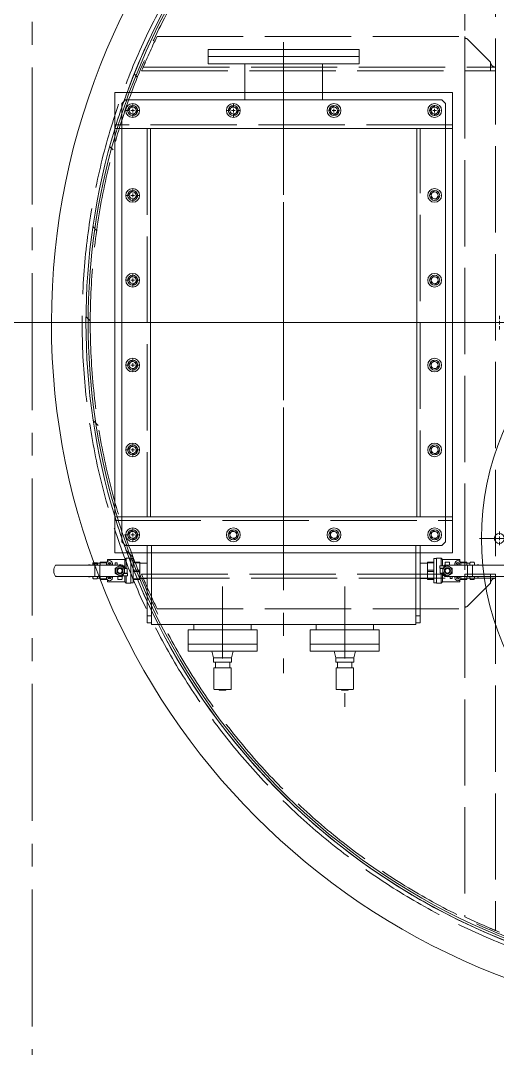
# Model space of a CAD drawing. Header units: millimetres. Extents: x 163705 to 1616509, y 81827 to 302547.
# Drawn here: x 1286919 to 1287582, y 143350 to 144780 of the extents above; entities that cross this region are included whole.
import ezdxf

# ---------------------------------------------------------------- set-up
doc = ezdxf.new("R2010")
doc.units = ezdxf.units.MM
doc.header["$LTSCALE"] = 10
doc.linetypes.add('ACAD_ISO02W100', pattern=[15, 12, -3])
doc.linetypes.add('CENTER2', pattern=[28.575000000000003, 19.05, -3.175, 3.175, -3.175])
for name, color, linetype, lineweight in [('1-中心线', 1, 'CENTER2', 0), ('1-剖面线', 8, 'Continuous', 0), ('1-虚线', 8, 'ACAD_ISO02W100', 0), ('1-设备轮廓', 2, 'Continuous', 18)]:
    doc.layers.add(name, color=color, linetype=linetype, lineweight=lineweight)

# ---------------------------------------------------------------- blocks, each defined once
blk = doc.blocks.new('SW_CENTERMARKSYMBOL_4')
for p, q in [((-5.000000000000115, 0), (-7.500000000000007, 0)), ((0, 0), (-2.500000000000058, 0)), ((0, 5.000000000000032), (0, 7.500000000000007)), ((0, 0), (0, 2.500000000000058)), ((0, 0), (0, -2.499999999999974)), ((0, 0), (2.499999999999891, 0)), ((4.999999999999948, 0), (7.500000000000007, 0)), ((0, -4.999999999999948), (0, -7.500000000000007))]:
    blk.add_line(p, q)
blk = doc.blocks.new('SW_CENTERMARKSYMBOL_5')
at = {"ltscale": 5}
for p, q in [((-5.000000000000004, 0), (-6.499999999999978, 0)), ((0, 0), (-2.500000000000002, 0)), ((0, 5.000000000000004), (0, 6.500000000000117)), ((0, 0), (0, 2.500000000000002)), ((0, 0), (0, -2.500000000000002)), ((0, 0), (2.500000000000002, 0)), ((5.000000000000004, 0), (6.500000000000047, 0)), ((0, -5.000000000000004), (0, -6.499999999999839))]:
    blk.add_line(p, q, dxfattribs=at)
blk = doc.blocks.new('SW_CENTERMARKSYMBOL_6')
at = {"layer": '1-中心线'}
for p, q in [((-5.000000000000282, 0), (-9.499999999999787, 0)), ((0, 0), (-2.500000000000141, 0)), ((0, 4.999999999999866), (0, 9.499999999999787)), ((0, 0), (0, 2.499999999999725)), ((0, 0), (0, -2.500000000000141)), ((0, 0), (2.499999999999725, 0)), ((4.999999999999866, 0), (9.499999999999787, 0)), ((0, -5.000000000000282), (0, -9.500000000000203))]:
    blk.add_line(p, q, dxfattribs=at)
blk = doc.blocks.new('SW_CENTERMARKSYMBOL_7')
at = {"layer": '1-中心线'}
for p, q in [((-4.999999999999866, 0), (-9.499999999999787, 0)), ((0, 0), (-2.500000000000141, 0)), ((0, 4.999999999999866), (0, 9.499999999999787)), ((0, 0), (0, 2.499999999999725)), ((0, 0), (0, -2.500000000000141)), ((0, 0), (2.500000000000141, 0)), ((4.999999999999866, 0), (9.500000000000203, 0)), ((0, -5.000000000000282), (0, -9.500000000000203))]:
    blk.add_line(p, q, dxfattribs=at)
blk = doc.blocks.new('SW_CENTERMARKSYMBOL_8')
at = {"layer": '1-中心线'}
for p, q in [((-4.999999999999866, 0), (-9.499999999999787, 0)), ((0, 0), (-2.500000000000141, 0)), ((0, 5.000000000000282), (0, 9.500000000000203)), ((0, 0), (0, 2.500000000000141)), ((0, 0), (0, -2.499999999999725)), ((0, 0), (2.500000000000141, 0)), ((4.999999999999866, 0), (9.500000000000203, 0)), ((0, -4.999999999999866), (0, -9.499999999999787))]:
    blk.add_line(p, q, dxfattribs=at)
blk = doc.blocks.new('SW_CENTERMARKSYMBOL_9')
at = {"layer": '1-中心线'}
for p, q in [((-4.999999999999866, 0), (-9.499999999999787, 0)), ((0, 0), (-2.500000000000141, 0)), ((0, 5.000000000000282), (0, 9.500000000000203)), ((0, 0), (0, 2.500000000000141)), ((0, 0), (0, -2.499999999999725)), ((0, 0), (2.500000000000141, 0)), ((4.999999999999866, 0), (9.500000000000203, 0)), ((0, -4.999999999999866), (0, -9.499999999999787))]:
    blk.add_line(p, q, dxfattribs=at)
blk = doc.blocks.new('SW_CENTERMARKSYMBOL_10')
at = {"layer": '1-中心线'}
for p, q in [((-4.999999999999866, 0), (-9.499999999999787, 0)), ((0, 0), (-2.500000000000141, 0)), ((0, 4.999999999999866), (0, 9.500000000000203)), ((0, 0), (0, 2.500000000000141)), ((0, 0), (0, -2.500000000000141)), ((0, 0), (2.500000000000141, 0)), ((4.999999999999866, 0), (9.500000000000203, 0)), ((0, -4.999999999999866), (0, -9.499999999999787))]:
    blk.add_line(p, q, dxfattribs=at)
blk = doc.blocks.new('SW_CENTERMARKSYMBOL_11')
at = {"layer": '1-中心线'}
for p, q in [((-4.999999999999866, 0), (-9.499999999999787, 0)), ((0, 0), (-2.500000000000141, 0)), ((0, 4.999999999999866), (0, 9.500000000000203)), ((0, 0), (0, 2.500000000000141)), ((0, 0), (0, -2.500000000000141)), ((0, 0), (2.500000000000141, 0)), ((4.999999999999866, 0), (9.500000000000203, 0)), ((0, -4.999999999999866), (0, -9.500000000000203))]:
    blk.add_line(p, q, dxfattribs=at)
blk = doc.blocks.new('SW_CENTERMARKSYMBOL_12')
at = {"layer": '1-中心线'}
for p, q in [((-4.999999999999866, 0), (-9.499999999999787, 0)), ((0, 0), (-2.500000000000141, 0)), ((0, 4.999999999999866), (0, 9.499999999999787)), ((0, 0), (0, 2.499999999999933)), ((0, 0), (0, -2.500000000000141)), ((0, 0), (2.500000000000141, 0)), ((4.999999999999866, 0), (9.500000000000203, 0)), ((0, -5.000000000000074), (0, -9.500000000000203))]:
    blk.add_line(p, q, dxfattribs=at)
blk = doc.blocks.new('SW_CENTERMARKSYMBOL_13')
at = {"layer": '1-中心线'}
for q in [(927.4999999999999, 0), (1002.5, 0)]:
    blk.add_line((5.000000000000282, 0), q, dxfattribs=at)
blk = doc.blocks.new('SW_CENTERMARKSYMBOL_31')
at = {"layer": '1-中心线'}
for p, q in [((0, 304.9999999999999), (0, 309.4999999999998)), ((0, 300.0000000000001), (0, 302.5000000000002)), ((-4.999999999999866, 300.0000000000001), (-9.499999999999787, 300.0000000000001)), ((0, 300.0000000000001), (-2.499999999999725, 300.0000000000001)), ((0, 300.0000000000001), (0, 297.4999999999999)), ((0, 300.0000000000001), (2.500000000000141, 300.0000000000001)), ((0, 295.0000000000002), (0, 290.4999999999998)), ((5.000000000000282, 300.0000000000001), (9.500000000000203, 300.0000000000001)), ((-4.999999999999866, 0), (-9.499999999999787, 0)), ((0, 0), (-2.499999999999725, 0)), ((0, 5.000000000000074), (0, 9.499999999999995)), ((0, 0), (0, 2.499999999999933)), ((0, 0), (0, -2.499999999999933)), ((0, 0), (2.500000000000141, 0)), ((5.000000000000282, 0), (9.500000000000203, 0)), ((0, -5.000000000000074), (0, -9.499999999999995))]:
    blk.add_line(p, q, dxfattribs=at)
blk = doc.blocks.new('SW_CENTERMARKSYMBOL_37')
at = {"layer": '1-中心线'}
for p, q in [((0, 4.999999999999866), (0, 377.4999999999998)), ((-5.000000000000282, 0), (-377.5000000000001, 0)), ((0, 0), (-2.500000000000141, 0)), ((0, 0), (0, 2.499999999999933)), ((0, 0), (0, -2.500000000000141)), ((0, 0), (2.499999999999725, 0)), ((4.999999999999866, 0), (377.4999999999997, 0)), ((0, -5.000000000000074), (0, -377.5000000000001))]:
    blk.add_line(p, q, dxfattribs=at)
blk = doc.blocks.new('LFHBF-LC1-00A_俯视图')
at = {"layer": '1-虚线', "lineweight": 18}
h = blk.add_hatch(dxfattribs=at)
h.set_pattern_fill('ANSI31', color=256, scale=30, style=0)
h.set_pattern_definition([(45, (-1357.895826168232, -803.9953098043657), (-67.35192090801866, 67.35192090801866), [])])
edge = h.paths.add_edge_path(flags=0)
edge.add_arc((1002.5, 1308.982633047315), 925, 0, 360)
edge = h.paths.add_edge_path(flags=0)
edge.add_arc((1002.5, 1308.982633047315), 919, 0, 360)
at = {"lineweight": 18}
for radius, start, end in [(925.0000000000005, 16.91119674294346, 20.23955051540214), (925.0000000000003, 339.7604494845979, 343.0888032570566)]:
    blk.add_arc((1002.5, 1308.982633047315), radius, start, end, dxfattribs=at)
at = {"layer": '1-中心线'}
blk.add_line((1652.499999999999, 978.982633047315), (1652.499999999999, 1638.982633047315), dxfattribs=at)
at = {"layer": '1-虚线', "lineweight": 18}
for p, q in [((1357.799999999997, 2154.352912865575), (1357.800000000002, 463.612353229058)), ((1400.499999999996, 2135.10913667736), (1400.500000000002, 482.8561294172735)), ((1364.963772293857, 1671.446405341176), (1396.918113853069, 1703.400746900387)), ((1828.626503630041, 1706.982633047318), (1400.499999999998, 1706.982633047317)), ((1400.499999999998, 1706.982633047317), (1400.499999999998, 1658.982633047317)), ((1847.870279818256, 1664.282633047318), (1357.799999999998, 1664.282633047316)), ((1357.799999999998, 1664.282633047316), (1357.799999999998, 1658.982633047316)), ((1357.799999999998, 1658.982633047316), (1364.963772293857, 1658.982633047317)), ((1364.963772293857, 1671.446405341176), (1364.963772293857, 1658.982633047317)), ((1400.499999999998, 1658.982633047317), (1364.963772293857, 1658.982633047317)), ((1850.078314965642, 1658.982633047318), (1400.499999999998, 1658.982633047317)), ((1417.5, 1583.982633047315), (1887.5, 1583.982633047315)), ((1462.5, 1038.982633047315), (1462.5, 1578.982633047315)), ((1842.5, 1578.982633047315), (1842.5, 1038.982633047315)), ((1887.5, 1033.982633047315), (1417.5, 1033.982633047315)), ((1357.800000000001, 958.9826330473163), (1357.800000000001, 953.6826330473166)), ((1357.800000000001, 958.9826330473163), (1364.96377229386, 958.9826330473165)), ((1364.96377229386, 958.9826330473165), (1364.96377229386, 946.5188607534571)), ((1400.5, 958.9826330473165), (1364.96377229386, 958.9826330473165)), ((1400.5, 958.9826330473165), (1400.5, 910.9826330473165)), ((1850.078314965645, 958.9826330473184), (1400.5, 958.9826330473165)), ((1847.870279818259, 953.6826330473182), (1357.800000000001, 953.6826330473166)), ((1364.96377229386, 946.5188607534571), (1396.918113853072, 914.5645191942458)), ((1828.626503630044, 910.9826330473184), (1400.5, 910.9826330473165))]:
    blk.add_line(p, q, dxfattribs=at)
at = {"layer": '1-虚线', "lineweight": 18, "flags": 128}
for points in [[(1847.870279818256, 1664.282633047318), (1847.702666053492, 1664.681175771444), (1847.226062304357, 1665.811555170753), (1846.477348196782, 1667.578834548009), (1845.478292448541, 1669.921129831105), (1844.823580208047, 1671.446405341177)], [(1847.870279818259, 953.6826330473182), (1847.702666053494, 953.2840903231922), (1847.226062304359, 952.1537109238832), (1846.477348196785, 950.3864315466271), (1845.478292448543, 948.0441362635318), (1844.82358020805, 946.5188607534594)], [(1364.963772293861, 466.6590528392674), (1362.229485495359, 465.4877028519736), (1359.896753236454, 464.4966587552365), (1358.382116814007, 463.8572465324019), (1357.80991111343, 463.6165188313701), (1357.800000000002, 463.612353229058)]]:
    blk.add_lwpolyline(points, dxfattribs=at)
at = {"layer": '1-虚线', "lineweight": 18}
blk.add_circle((1002.5, 1308.982633047315), 919, dxfattribs=at)
for radius, start, end in [(930.3000000000002, 270.0619413953247, 270), (916.9999999999998, 22.43774675556809, 25.72320517675346), (922.0000000000006, 16.28681620420029, 20.30830432585196), (925.0000000000007, 16.91119674294346, 20.23955051540214), (922.0000000000005, 339.691695674148, 343.7131837957998), (925.0000000000007, 339.7604494845979, 343.0888032570566), (917.0000000000003, 334.2767948232465, 337.562253244438), (917, 292.437746755562, 295.7232051767504)]:
    blk.add_arc((1002.5, 1308.982633047315), radius, start, end, dxfattribs=at)
for centre, major_axis, ratio, start_param, end_param in [((1434.767088934025, 1702.982633047317), (38.05745781689393, 0), 0.1051042352656785, 2.691493671853496, 3.036872898470343), ((1357.799999999998, 1672.282633047316), (0, 8), 0.9004040442978294, 3.141592653589793, 4.607669225265123), ((1357.800000000001, 945.6826330473164), (0, 8.000000000000227), 0.9004040442978037, 4.8171087355043, 6.283185307179586), ((1434.767088934027, 914.9826330473168), (38.05745781689393, 0), 0.1051042352656665, 3.24631240870967, 3.591691635326442)]:
    blk.add_ellipse(centre, major_axis=major_axis, ratio=ratio, start_param=start_param, end_param=end_param, dxfattribs=at)
at = {"layer": '1-设备轮廓'}
for p, q in [((1417.5, 1628.982633047315), (1417.5, 1578.982633047315)), ((1417.5, 1628.982633047315), (1887.5, 1628.982633047315)), ((1887.5, 1578.982633047315), (1887.5, 1628.982633047315)), ((1417.5, 1578.982633047315), (1887.5, 1578.982633047315)), ((1417.5, 1038.982633047315), (1417.5, 1578.982633047315)), ((1417.5, 1578.982633047315), (1467.5, 1578.982633047315)), ((1467.5, 1038.982633047315), (1467.5, 1578.982633047315)), ((1837.5, 1578.982633047315), (1887.5, 1578.982633047315)), ((1837.5, 1578.982633047315), (1837.5, 1038.982633047315)), ((1887.5, 1578.982633047315), (1887.5, 1038.982633047315)), ((1417.5, 1038.982633047315), (1417.5, 988.982633047315)), ((1887.5, 1038.982633047315), (1417.5, 1038.982633047315)), ((1467.5, 1038.982633047315), (1417.5, 1038.982633047315)), ((1887.5, 1038.982633047315), (1837.5, 1038.982633047315)), ((1887.5, 988.982633047315), (1887.5, 1038.982633047315)), ((1887.5, 988.982633047315), (1417.5, 988.982633047315))]:
    blk.add_line(p, q, dxfattribs=at)
for centre, radius in [((1442.5, 1603.982633047315), 7.000000000000455), ((1582.5, 1603.982633047315), 7.000000000000455), ((1722.5, 1603.982633047315), 7.000000000000455), ((1862.5, 1603.982633047315), 7.000000000000455), ((1442.5, 1485.982633047315), 7.000000000000455), ((1862.5, 1485.982633047315), 7.000000000000455), ((1002.5, 1008.982633047312), 375), ((1442.5, 1367.982633047315), 7.000000000000455), ((1862.5, 1367.982633047315), 7.000000000000455), ((1442.5, 1249.982633047315), 7.000000000000455), ((1862.5, 1249.982633047315), 7.000000000000455), ((1442.5, 1131.982633047315), 7.000000000000455), ((1862.5, 1131.982633047315), 7.000000000000455), ((1352.5, 1008.98263304731), 7), ((1442.5, 1013.982633047315), 7.000000000000455), ((1582.5, 1013.982633047315), 7.000000000000455), ((1722.5, 1013.982633047315), 7.000000000000455), ((1862.5, 1013.982633047315), 7.000000000000455)]:
    blk.add_circle(centre, radius, dxfattribs=at)
for radius, start, end in [(973, 270.0619413953247, 270), (925.0000000000005, 20.23955051540214, 180), (925.0000000000005, 20.23955051540214, 270), (922.0000000000003, 20.30830432585196, 339.691695674148), (925.0000000000005, 343.0888032570566, 16.91119674294346), (925.0000000000007, 343.0888032570566, 16.91119674294346), (922.0000000000006, 0, 16.28681620420029), (925.0000000000003, 180, 339.7604494845979), (922.0000000000005, 343.7131837957998, 0), (925.0000000000003, 270.0619413953247, 339.7604494845979)]:
    blk.add_arc((1002.5, 1308.982633047315), radius, start, end, dxfattribs=at)
at = {"layer": '1-中心线'}
for name, p in [('SW_CENTERMARKSYMBOL_13', (1002.5, 1308.982633047315)), ('SW_CENTERMARKSYMBOL_4', (1442.5, 1603.982633047315)), ('SW_CENTERMARKSYMBOL_5', (1582.5, 1603.982633047315)), ('SW_CENTERMARKSYMBOL_6', (1722.5, 1603.982633047315)), ('SW_CENTERMARKSYMBOL_7', (1862.5, 1603.982633047315)), ('SW_CENTERMARKSYMBOL_8', (1862.5, 1485.982633047315)), ('SW_CENTERMARKSYMBOL_37', (1002.5, 1008.982633047312)), ('SW_CENTERMARKSYMBOL_9', (1862.5, 1367.982633047315)), ('SW_CENTERMARKSYMBOL_31', (1352.5, 1008.98263304731)), ('SW_CENTERMARKSYMBOL_10', (1862.5, 1249.982633047315)), ('SW_CENTERMARKSYMBOL_11', (1862.5, 1131.982633047315)), ('SW_CENTERMARKSYMBOL_12', (1862.5, 1013.982633047315))]:
    blk.add_blockref(name, p, dxfattribs=at)
blk = doc.blocks.new('SCNZ-6_俯视图')
at = {"layer": '1-中心线'}
for p, q in [((534.296111202475, 79.74999999999932), (534.2961112024786, 559.7499999999995)), ((167.2961112024777, 404.7500000000023), (67.29611120247773, 404.7500000000032)), ((924.2961112024775, 319.7499999999968), (46.95584251374567, 319.7499999999968)), ((167.2961112024768, 234.7500000000023), (67.29611120247682, 234.7500000000032))]:
    blk.add_line(p, q, dxfattribs=at)
at = {"layer": '1-剖面线'}
blk.add_line((0, 404.7500000000032), (19, 404.7500000000032), dxfattribs=at)
at = {"layer": '1-设备轮廓'}
for p, q in [((181.346111202477, 635.7565434240719), (181.346111202477, 637)), ((181.346111202477, 635.7565434240719), (181.346111202477, 582.27)), ((197.2461112024766, 637), (197.2461112024766, 582.27)), ((180.9461112024774, 591.0499999999997), (180.9461112024774, 589.0499999999997)), ((181.346111202477, 589.0499999999997), (180.9461112024774, 589.0499999999997)), ((181.346111202477, 591.25), (181.1461112024772, 591.25)), ((197.4461112024774, 591.25), (197.2461112024766, 591.25)), ((197.6461112024772, 589.0499999999997), (197.2461112024766, 589.0499999999997)), ((197.6461112024772, 589.0499999999997), (197.6461112024772, 591.0499999999997)), ((177.1835987941795, 584.5033732513225), (177.1835987941795, 579.596626753148)), ((177.2961112024768, 565.4641016151377), (177.2961112024768, 574.75)), ((177.2961112024768, 574.75), (178.1461112024772, 574.75)), ((178.7317555494947, 585.3499999999999), (177.3469015699993, 584.7763746997866)), ((177.3476674399972, 579.3233080664731), (178.7317555494947, 578.75)), ((179.44270618681, 585.3499999999999), (177.3586107629744, 584.7805371110758)), ((177.3586107629817, 579.3194628889219), (179.44270618681, 578.75)), ((178.1461112024772, 565.8311225508983), (178.1461112024772, 574.75)), ((178.1461112024772, 574.75), (181.346111202477, 574.75)), ((179.44270618681, 585.3499999999999), (178.7317555494947, 585.3499999999999)), ((179.44270618681, 578.75), (178.7317555494947, 578.75)), ((178.8186112024769, 578.75), (178.8186112024769, 574.75)), ((180.5167622943627, 585.3499999999999), (179.44270618681, 585.3499999999999)), ((179.44270618681, 578.75), (180.5167622943627, 578.75)), ((181.346111202477, 585.1233868518016), (180.5167622943627, 585.3499999999999)), ((181.346111202477, 585.3499999999999), (180.5167622943627, 585.3499999999999)), ((180.5167622943627, 578.75), (181.346111202477, 578.9766131481983)), ((181.346111202477, 578.75), (180.5167622943627, 578.75)), ((181.346111202477, 585.8906702541863), (181.1461112024772, 585.3499999999999)), ((196.2461112024766, 582.27), (181.346111202477, 582.27)), ((181.346111202477, 582.27), (181.346111202477, 575.269974811496)), ((197.2461112024766, 575.269974811496), (181.346111202477, 575.269974811496)), ((181.346111202477, 575.269974811496), (181.346111202477, 561.1633343495973)), ((197.2461112024766, 582.27), (196.2461112024766, 582.27)), ((197.4461112024774, 585.3499999999999), (197.2461112024766, 585.8906702541863)), ((197.5223614020324, 585.3499999999999), (197.2461112024766, 585.2852596645348)), ((197.5223614020324, 585.3499999999999), (197.2461112024766, 585.3499999999999)), ((197.2461112024766, 582.27), (197.2461112024766, 575.269974811496)), ((197.5223614020324, 578.75), (197.2461112024766, 578.75)), ((197.2461112024766, 575.269974811496), (197.2461112024766, 561.1633343495973)), ((197.2461112024766, 574.75), (200.4461112024774, 574.75)), ((198.7746443040323, 585.3499999999999), (197.5223614020324, 585.3499999999999)), ((197.5223614020324, 578.75), (198.7746443040323, 578.75)), ((201.2045704941575, 584.7805371110758), (198.7746443040323, 585.3499999999999)), ((199.860466855459, 585.3499999999999), (198.7746443040323, 585.3499999999999)), ((198.7746443040323, 578.75), (201.2045704941575, 579.3194628889246)), ((199.860466855459, 578.75), (198.7746443040323, 578.75)), ((199.7736112024768, 574.75), (199.7736112024768, 578.75)), ((201.2453208349571, 584.7763746997857), (199.860466855459, 585.3499999999999)), ((199.860466855459, 578.75), (201.2445549649574, 579.3233080664736)), ((200.4461112024774, 565.8311225508983), (200.4461112024774, 574.75)), ((200.4461112024774, 574.75), (201.2961112024768, 574.75)), ((201.1306052028158, 584.8086828206019), (201.2336116419792, 584.7805371110758)), ((201.2336116419729, 579.3194628889219), (201.1306052028158, 579.2913171793971)), ((201.2336116419792, 584.7805371110758), (201.2045704941575, 584.7805371110758)), ((201.2961112024768, 565.4641016151377), (201.2961112024768, 574.75)), ((201.4086236107742, 584.5033732513225), (201.4086236107742, 579.596626753148)), ((173.7961112024768, 564.6500000000001), (173.7961112024768, 540.6500000000001)), ((173.7961112024768, 564.6500000000001), (176.2998635491613, 564.6500000000001)), ((181.346111202477, 566), (179.2961112024768, 566)), ((179.2961112024768, 558), (181.346111202477, 558)), ((181.346111202477, 556.9033242027549), (181.346111202477, 561.1633343495973)), ((199.2961112024768, 566), (197.2461112024766, 566)), ((197.2461112024766, 556.9033242027549), (197.2461112024766, 561.1633343495973)), ((197.2461112024766, 558), (199.2961112024768, 558)), ((202.2923588557924, 564.6500000000001), (204.7961112024768, 564.6500000000001)), ((204.7961112024768, 540.6500000000001), (204.7961112024768, 564.6500000000001)), ((178.4061112024774, 553.8200000000002), (178.4061112024774, 551.6200000000003)), ((181.346111202477, 554.3200000000002), (178.9061112024774, 554.3200000000002)), ((178.9061112024774, 551.1200000000003), (181.346111202477, 551.1200000000003)), ((181.346111202477, 556.9033242027549), (181.346111202477, 545.27)), ((181.346111202477, 545.27), (183.5603472619659, 544.4346345651875)), ((185.5433344527446, 554), (181.7905577030124, 547.5)), ((181.7905577030124, 547.5), (185.5433344527446, 541)), ((182.3961112024772, 544.8738662170667), (182.3961112024772, 543.5162831425919)), ((182.3961112024772, 543.5162831425919), (184.9377809532789, 542.0488494277747)), ((193.04888795221, 554), (185.5433344527446, 554)), ((196.8016647019422, 547.5), (193.04888795221, 554)), ((193.04888795221, 541), (196.8016647019422, 547.5)), ((193.6544414516748, 542.0488494277747), (196.1961112024774, 543.5162831425919)), ((195.0318751429886, 544.4346345651875), (197.2461112024766, 545.27)), ((196.1961112024774, 543.5162831425919), (196.1961112024774, 544.8738662170667)), ((196.2861112024766, 537.3399999999997), (196.2861112024766, 543.6089975584696)), ((196.712309689573, 544.5), (200.7961112024768, 544.5)), ((197.2461112024766, 556.9033242027549), (197.2461112024766, 545.27)), ((200.7961112024768, 550.5), (197.2461112024766, 550.5)), ((201.2961112024768, 545), (201.2961112024768, 550)), ((229.2961112024768, 544.75), (224.2961112024768, 539.75)), ((839.2961112024775, 544.75), (229.2961112024768, 544.75)), ((844.2961112024775, 539.75), (839.2961112024775, 544.75)), ((173.7961112024768, 540.6500000000001), (172.0461112024768, 538.9000000000001)), ((172.0461112024768, 538.9000000000001), (172.0461112024768, 532.1500000000001)), ((172.0461112024768, 538.9000000000001), (186.0461112024768, 538.9000000000001)), ((172.0461112024768, 532.1500000000001), (206.5461112024768, 532.1500000000001)), ((172.2961112024768, 532.1500000000001), (172.2961112024768, 528.8499999999999)), ((173.7961112024768, 540.6500000000001), (184.263467761898, 540.6500000000001)), ((185.5433344527446, 541), (193.04888795221, 541)), ((186.0461112024768, 541), (186.0461112024768, 537.27)), ((192.5461112024768, 537.27), (186.0461112024768, 537.27)), ((192.5461112024768, 541), (192.5461112024768, 537.27)), ((192.5461112024768, 538.9000000000001), (193.0861112024768, 538.9000000000001)), ((193.0861112024768, 540.4547249876246), (193.0861112024768, 537.3399999999997)), ((193.5861112024768, 536.8399999999997), (195.7861112024775, 536.8399999999997)), ((196.2861112024766, 540.6500000000001), (204.7961112024768, 540.6500000000001)), ((196.2861112024766, 538.9000000000001), (206.5461112024768, 538.9000000000001)), ((206.5461112024768, 538.9000000000001), (204.7961112024768, 540.6500000000001)), ((206.2961112024768, 528.8499999999999), (206.2961112024768, 532.1500000000001)), ((206.5461112024768, 532.1500000000001), (206.5461112024768, 538.9000000000001)), ((224.2961112024768, 539.75), (224.2961112024768, 99.75)), ((237.48077520263, 534.9629603113449), (233.8738871440082, 530.7843530634004)), ((233.8738871440082, 530.7843530634004), (235.689223143856, 525.5713927520551)), ((242.9029992610986, 533.9286072479445), (237.48077520263, 534.9629603113449)), ((244.7183352609454, 528.7156469365996), (242.9029992610986, 533.9286072479445)), ((355.48077520263, 534.9629603113449), (351.8738871440091, 530.7843530634004)), ((351.8738871440091, 530.7843530634004), (353.689223143856, 525.5713927520551)), ((360.9029992610986, 533.9286072479445), (355.48077520263, 534.9629603113449)), ((362.7183352609454, 528.7156469365996), (360.9029992610986, 533.9286072479445)), ((473.48077520263, 534.9629603113449), (469.8738871440082, 530.7843530634004)), ((469.8738871440082, 530.7843530634004), (471.689223143856, 525.5713927520551)), ((478.9029992610986, 533.9286072479445), (473.48077520263, 534.9629603113449)), ((480.7183352609454, 528.7156469365996), (478.9029992610986, 533.9286072479445)), ((591.48077520263, 534.9629603113449), (587.8738871440091, 530.7843530634004)), ((587.8738871440091, 530.7843530634004), (589.689223143856, 525.5713927520551)), ((596.9029992610986, 533.9286072479445), (591.48077520263, 534.9629603113449)), ((598.7183352609454, 528.7156469365996), (596.9029992610986, 533.9286072479445)), ((709.4807752026302, 534.9629603113449), (705.8738871440089, 530.7843530634004)), ((705.8738871440089, 530.7843530634004), (707.6892231438558, 525.5713927520551)), ((714.9029992610983, 533.9286072479445), (709.4807752026302, 534.9629603113449)), ((716.7183352609457, 528.7156469365996), (714.9029992610983, 533.9286072479445)), ((827.4807752026297, 534.9629603113449), (823.8738871440089, 530.7843530634004)), ((823.8738871440089, 530.7843530634004), (825.6892231438558, 525.5713927520551)), ((832.9029992610983, 533.9286072479445), (827.4807752026297, 534.9629603113449)), ((834.7183352609457, 528.7156469365996), (832.9029992610983, 533.9286072479445)), ((844.2961112024775, 99.75), (844.2961112024775, 539.75)), ((206.2961112024768, 528.8499999999999), (172.2961112024768, 528.8499999999999)), ((177.2961112024768, 528.8499999999999), (177.2961112024768, 519.75)), ((178.1461112024772, 519.75), (177.2961112024768, 519.75)), ((178.1461112024772, 528.8499999999999), (178.1461112024772, 519.75)), ((188.3961112024772, 519.75), (178.1461112024772, 519.75)), ((178.6461112024772, 519.75), (178.6461112024772, 509.75)), ((188.3961112024772, 528.8499999999999), (188.3961112024772, 519.75)), ((190.1961112024774, 519.75), (188.3961112024772, 519.75)), ((190.1961112024774, 528.8499999999999), (190.1961112024774, 519.75)), ((200.4461112024774, 519.75), (190.1961112024774, 519.75)), ((199.9461112024774, 509.75), (199.9461112024774, 519.75)), ((200.4461112024774, 528.8499999999999), (200.4461112024774, 519.75)), ((201.2961112024768, 519.75), (200.4461112024774, 519.75)), ((201.2961112024768, 528.8499999999999), (201.2961112024768, 519.75)), ((235.689223143856, 525.5713927520551), (241.1114472023246, 524.5370396886551)), ((241.1114472023246, 524.5370396886551), (244.7183352609454, 528.7156469365996)), ((353.689223143856, 525.5713927520551), (359.1114472023246, 524.5370396886551)), ((359.1114472023246, 524.5370396886551), (362.7183352609454, 528.7156469365996)), ((471.689223143856, 525.5713927520551), (477.1114472023246, 524.5370396886551)), ((477.1114472023246, 524.5370396886551), (480.7183352609454, 528.7156469365996)), ((589.689223143856, 525.5713927520551), (595.1114472023246, 524.5370396886551)), ((595.1114472023246, 524.5370396886551), (598.7183352609454, 528.7156469365996)), ((707.6892231438558, 525.5713927520551), (713.1114472023244, 524.5370396886551)), ((713.1114472023244, 524.5370396886551), (716.7183352609457, 528.7156469365996)), ((825.6892231438558, 525.5713927520551), (831.1114472023244, 524.5370396886551)), ((831.1114472023244, 524.5370396886551), (834.7183352609457, 528.7156469365996)), ((114.2961112024768, 135.7499999999998), (114.2961112024768, 503.7499999999995)), ((124.2961112024768, 503.7499999999995), (114.2961112024768, 503.7499999999995)), ((116.7961112024768, 503.7499999999995), (116.7961112024768, 509.75)), ((116.7961112024768, 509.75), (126.7961112024768, 509.75)), ((224.2961112024768, 503.7499999999995), (124.2961112024768, 503.7499999999995)), ((126.7961112024768, 503.7499999999995), (126.7961112024768, 509.75)), ((126.7961112024768, 509.75), (224.2961112024768, 509.75)), ((87.29611120247682, 452.75), (77.29611120247682, 452.75)), ((77.29611120247682, 452.75), (77.29611120247682, 356.75)), ((107.2961112024768, 452.75), (87.29611120247682, 452.75)), ((87.29611120247682, 452.75), (87.29611120247682, 356.75)), ((87.29611120247682, 452.75), (87.29611120247682, 356.75)), ((107.2961112024768, 452.75), (107.2961112024768, 356.75)), ((114.2961112024768, 444.75), (107.2961112024768, 444.75)), ((24.29611120247682, 412.75), (24.29611120247682, 416.25)), ((24.79611120247682, 416.75), (53.79611120247682, 416.75)), ((54.29611120247682, 416.25), (54.29611120247682, 412.75)), ((62.29611120247682, 414.75), (54.29611120247682, 414.75)), ((68.29187311175065, 417.25), (62.29611120247682, 417.25)), ((62.29611120247682, 417.25), (62.29611120247682, 392.25)), ((77.29611120247682, 419.5550602583476), (68.29187311175065, 417.25)), ((68.29187311175065, 417.25), (68.29187311175065, 392.25)), ((904.2961112024775, 424.75), (894.2961112024775, 424.75)), ((894.2961112024775, 424.7499999999995), (894.2961112024775, 319.7499999999995)), ((914.2961112024775, 424.75), (904.2961112024775, 424.75)), ((904.2961112024775, 424.7499999999995), (904.2961112024775, 319.7499999999995)), ((904.2961112024775, 424.7499999999995), (904.2961112024775, 319.7499999999995)), ((914.2961112024775, 424.7499999999995), (914.2961112024775, 319.7499999999995)), ((24.29611120247682, 409.25), (23.29611120247682, 409.25)), ((23.29611120247682, 402.1017280177298), (23.29611120247682, 409.25)), ((23.29611120247682, 402.1017280177298), (24.29611120247682, 402.1017280177298)), ((23.29611120247682, 402.1017280177298), (23.29611120247682, 401.111778524069)), ((23.29611120247682, 401.111778524069), (24.29611120247682, 401.111778524069)), ((23.29611120247682, 400.25), (23.29611120247682, 401.111778524069)), ((24.29611120247682, 396.75), (24.29611120247682, 412.75)), ((54.29611120247682, 412.75), (54.29611120247682, 396.75)), ((23.29611120247682, 400.25), (24.29611120247682, 400.25)), ((24.29611120247682, 393.2499999999995), (24.29611120247682, 396.75)), ((53.79611120247682, 392.7499999999995), (24.79611120247682, 392.7499999999995)), ((54.29611120247682, 396.75), (54.29611120247682, 393.2499999999995)), ((54.29611120247682, 394.75), (62.29611120247682, 394.75)), ((62.29611120247682, 392.25), (68.29187311175065, 392.25)), ((68.29187311175065, 392.25), (77.29611120247682, 389.9449397416524)), ((237.48077520263, 394.9629603113449), (233.8738871440082, 390.7843530634004)), ((233.8738871440082, 390.7843530634004), (235.689223143856, 385.5713927520551)), ((242.9029992610986, 393.9286072479449), (237.48077520263, 394.9629603113449)), ((241.1114472023246, 384.5370396886551), (244.7183352609454, 388.7156469365996)), ((244.7183352609454, 388.7156469365996), (242.9029992610986, 393.9286072479449)), ((827.4807752026297, 394.9629603113449), (823.8738871440089, 390.7843530634004)), ((823.8738871440089, 390.7843530634004), (825.6892231438558, 385.5713927520551)), ((832.9029992610983, 393.9286072479449), (827.4807752026297, 394.9629603113449)), ((831.1114472023244, 384.5370396886551), (834.7183352609457, 388.7156469365996)), ((834.7183352609457, 388.7156469365996), (832.9029992610983, 393.9286072479449)), ((235.689223143856, 385.5713927520551), (241.1114472023246, 384.5370396886551)), ((825.6892231438558, 385.5713927520551), (831.1114472023244, 384.5370396886551)), ((894.2961112024775, 373.75), (844.2961112024775, 373.75)), ((107.2961112024768, 364.75), (114.2961112024768, 364.75)), ((77.29611120247682, 356.75), (87.29611120247682, 356.75)), ((87.29611120247682, 356.75), (107.2961112024768, 356.75)), ((894.2961112024775, 319.7499999999995), (894.2961112024775, 214.75)), ((904.2961112024775, 319.7499999999995), (904.2961112024775, 214.75)), ((904.2961112024775, 319.7499999999995), (904.2961112024775, 214.75)), ((914.2961112024775, 319.7499999999995), (914.2961112024775, 214.75)), ((87.29611120247682, 282.75), (77.29611120247682, 282.75)), ((77.29611120247682, 282.75), (77.29611120247682, 186.75)), ((107.2961112024768, 282.75), (87.29611120247682, 282.75)), ((87.29611120247682, 282.75), (87.29611120247682, 186.75)), ((87.29611120247682, 282.75), (87.29611120247682, 186.75)), ((107.2961112024768, 282.75), (107.2961112024768, 186.75)), ((114.2961112024768, 274.7499999999995), (107.2961112024768, 274.7499999999995)), ((844.2961112024775, 265.75), (894.2961112024775, 265.75)), ((24.29611120247682, 242.75), (24.29611120247682, 246.25)), ((24.79611120247682, 246.7499999999995), (53.79611120247682, 246.75)), ((54.29611120247682, 246.25), (54.29611120247682, 242.75)), ((62.29611120247682, 244.75), (54.29611120247682, 244.75)), ((68.29187311175065, 247.25), (62.29611120247682, 247.25)), ((62.29611120247682, 247.25), (62.29611120247682, 222.25)), ((77.29611120247682, 249.5550602583476), (68.29187311175065, 247.25)), ((68.29187311175065, 247.25), (68.29187311175065, 222.25)), ((237.48077520263, 254.9629603113449), (233.8738871440082, 250.7843530634004)), ((233.8738871440082, 250.7843530634004), (235.689223143856, 245.5713927520551)), ((235.689223143856, 245.5713927520551), (241.1114472023246, 244.5370396886551)), ((242.9029992610986, 253.9286072479445), (237.48077520263, 254.9629603113449)), ((241.1114472023246, 244.5370396886551), (244.7183352609454, 248.7156469365996)), ((244.7183352609454, 248.7156469365996), (242.9029992610986, 253.9286072479445)), ((827.4807752026297, 254.9629603113449), (823.8738871440089, 250.7843530634004)), ((823.8738871440089, 250.7843530634004), (825.6892231438558, 245.5713927520551)), ((825.6892231438558, 245.5713927520551), (831.1114472023244, 244.5370396886551)), ((832.9029992610983, 253.9286072479445), (827.4807752026297, 254.9629603113449)), ((831.1114472023244, 244.5370396886551), (834.7183352609457, 248.7156469365996)), ((834.7183352609457, 248.7156469365996), (832.9029992610983, 253.9286072479445)), ((24.29611120247682, 239.2499999999995), (23.29611120247682, 239.2499999999995)), ((23.29611120247682, 232.1017280177302), (23.29611120247682, 239.2499999999995)), ((23.29611120247682, 232.1017280177302), (24.29611120247682, 232.1017280177302)), ((23.29611120247682, 232.1017280177302), (23.29611120247682, 231.111778524069)), ((23.29611120247682, 230.2499999999995), (23.29611120247682, 231.111778524069)), ((23.29611120247682, 231.111778524069), (24.29611120247682, 231.111778524069)), ((23.29611120247682, 230.2499999999995), (24.29611120247682, 230.2499999999995)), ((24.29611120247682, 226.75), (24.29611120247682, 242.75)), ((54.29611120247682, 242.75), (54.29611120247682, 226.75)), ((24.29611120247682, 223.25), (24.29611120247682, 226.75)), ((53.79611120247682, 222.75), (24.79611120247682, 222.7499999999998)), ((54.29611120247682, 226.75), (54.29611120247682, 223.25)), ((54.29611120247682, 224.75), (62.29611120247682, 224.75)), ((62.29611120247682, 222.25), (68.29187311175065, 222.25)), ((68.29187311175065, 222.25), (77.29611120247682, 219.9449397416522)), ((894.2961112024775, 214.75), (904.2961112024775, 214.75)), ((904.2961112024775, 214.75), (914.2961112024775, 214.75)), ((77.29611120247682, 186.75), (87.29611120247682, 186.75)), ((87.29611120247682, 186.75), (107.2961112024768, 186.75)), ((107.2961112024768, 194.75), (114.2961112024768, 194.75)), ((124.2961112024768, 135.7499999999998), (114.2961112024768, 135.7499999999998)), ((116.7961112024768, 135.7499999999998), (116.7961112024768, 129.75)), ((126.7961112024768, 129.75), (116.7961112024768, 129.75)), ((224.2961112024768, 135.7499999999998), (124.2961112024768, 135.7499999999998)), ((126.7961112024768, 135.7499999999998), (126.7961112024768, 129.75)), ((224.2961112024768, 129.75), (126.7961112024768, 129.75)), ((178.6461112024772, 129.75), (178.6461112024772, 119.7499999999998)), ((199.9461112024774, 119.7499999999998), (199.9461112024774, 129.75)), ((177.2961112024768, 110.6499999999999), (177.2961112024768, 119.75)), ((177.2961112024768, 119.75), (178.1461112024772, 119.75)), ((178.1461112024772, 110.6499999999999), (178.1461112024772, 119.75)), ((178.1461112024772, 119.75), (188.3961112024772, 119.75)), ((188.3961112024772, 110.6499999999999), (188.3961112024772, 119.75)), ((188.3961112024772, 119.75), (190.1961112024774, 119.75)), ((190.1961112024774, 110.6499999999999), (190.1961112024774, 119.75)), ((190.1961112024774, 119.75), (200.4461112024774, 119.75)), ((200.4461112024774, 110.6499999999999), (200.4461112024774, 119.75)), ((200.4461112024774, 119.75), (201.2961112024768, 119.75)), ((201.2961112024768, 110.6499999999999), (201.2961112024768, 119.75)), ((237.48077520263, 114.9629603113449), (233.8738871440082, 110.7843530634004)), ((242.9029992610986, 113.9286072479445), (237.48077520263, 114.9629603113449)), ((355.48077520263, 114.9629603113449), (351.8738871440091, 110.7843530634004)), ((360.9029992610986, 113.9286072479445), (355.48077520263, 114.9629603113449)), ((473.48077520263, 114.9629603113449), (469.8738871440082, 110.7843530634004)), ((478.9029992610986, 113.9286072479445), (473.48077520263, 114.9629603113449)), ((591.48077520263, 114.9629603113449), (587.8738871440091, 110.7843530634004)), ((596.9029992610986, 113.9286072479445), (591.48077520263, 114.9629603113449)), ((709.4807752026302, 114.9629603113449), (705.8738871440089, 110.7843530634004)), ((714.9029992610983, 113.9286072479445), (709.4807752026302, 114.9629603113449)), ((827.4807752026297, 114.9629603113449), (823.8738871440089, 110.7843530634004)), ((832.9029992610983, 113.9286072479445), (827.4807752026297, 114.9629603113449)), ((172.0461112024768, 107.3499999999999), (172.0461112024768, 100.5999999999999)), ((206.5461112024768, 107.3499999999999), (172.0461112024768, 107.3499999999999)), ((172.0461112024768, 100.5999999999999), (173.7961112024768, 98.84999999999991)), ((182.306111202477, 100.5999999999999), (172.0461112024768, 100.5999999999999)), ((172.2961112024768, 110.6499999999999), (172.2961112024768, 107.3499999999999)), ((172.2961112024768, 110.6499999999999), (206.2961112024768, 110.6499999999999)), ((182.306111202477, 102.1599999999999), (182.306111202477, 95.89100244153019)), ((185.0061112024769, 102.6599999999999), (182.806111202477, 102.6599999999999)), ((185.5061112024769, 99.04527501237521), (185.5061112024769, 102.1599999999999)), ((186.0461112024768, 100.5999999999999), (185.5061112024769, 100.5999999999999)), ((186.0461112024768, 102.23), (192.5461112024768, 102.23)), ((186.0461112024768, 98.49999999999977), (186.0461112024768, 102.23)), ((192.5461112024768, 98.49999999999977), (192.5461112024768, 102.23)), ((206.5461112024768, 100.5999999999999), (192.5461112024768, 100.5999999999999)), ((204.7961112024768, 98.84999999999991), (206.5461112024768, 100.5999999999999)), ((206.2961112024768, 107.3499999999999), (206.2961112024768, 110.6499999999999)), ((206.5461112024768, 100.5999999999999), (206.5461112024768, 107.3499999999999)), ((233.8738871440082, 110.7843530634004), (235.689223143856, 105.5713927520553)), ((235.689223143856, 105.5713927520553), (241.1114472023246, 104.5370396886549)), ((241.1114472023246, 104.5370396886549), (244.7183352609454, 108.7156469365993)), ((244.7183352609454, 108.7156469365993), (242.9029992610986, 113.9286072479445)), ((351.8738871440091, 110.7843530634004), (353.689223143856, 105.5713927520553)), ((353.689223143856, 105.5713927520553), (359.1114472023246, 104.5370396886549)), ((359.1114472023246, 104.5370396886549), (362.7183352609454, 108.7156469365993)), ((362.7183352609454, 108.7156469365993), (360.9029992610986, 113.9286072479445)), ((469.8738871440082, 110.7843530634004), (471.689223143856, 105.5713927520553)), ((471.689223143856, 105.5713927520553), (477.1114472023246, 104.5370396886549)), ((477.1114472023246, 104.5370396886549), (480.7183352609454, 108.7156469365993)), ((480.7183352609454, 108.7156469365993), (478.9029992610986, 113.9286072479445)), ((587.8738871440091, 110.7843530634004), (589.689223143856, 105.5713927520553)), ((589.689223143856, 105.5713927520553), (595.1114472023246, 104.5370396886549)), ((595.1114472023246, 104.5370396886549), (598.7183352609454, 108.7156469365993)), ((598.7183352609454, 108.7156469365993), (596.9029992610986, 113.9286072479445)), ((705.8738871440089, 110.7843530634004), (707.6892231438558, 105.5713927520553)), ((707.6892231438558, 105.5713927520553), (713.1114472023244, 104.5370396886549)), ((713.1114472023244, 104.5370396886549), (716.7183352609457, 108.7156469365993)), ((716.7183352609457, 108.7156469365993), (714.9029992610983, 113.9286072479445)), ((823.8738871440089, 110.7843530634004), (825.6892231438558, 105.5713927520553)), ((825.6892231438558, 105.5713927520553), (831.1114472023244, 104.5370396886549)), ((831.1114472023244, 104.5370396886549), (834.7183352609457, 108.7156469365993)), ((834.7183352609457, 108.7156469365993), (832.9029992610983, 113.9286072479445)), ((173.7961112024768, 98.84999999999991), (173.7961112024768, 74.84999999999991)), ((182.306111202477, 98.84999999999991), (173.7961112024768, 98.84999999999991)), ((177.2961112024768, 94.5), (177.2961112024768, 89.5)), ((181.8799127153816, 95), (177.7961112024768, 95)), ((177.7961112024768, 89), (181.346111202477, 89)), ((183.5603472619659, 95.06536543481229), (181.346111202477, 94.23000000000002)), ((181.346111202477, 82.59667579724533), (181.346111202477, 94.23000000000002)), ((185.5433344527446, 98.5), (181.7905577030124, 92)), ((181.7905577030124, 92), (185.5433344527446, 85.49999999999977)), ((184.9377809532798, 97.45115057222506), (182.3961112024772, 95.98371685740835)), ((182.3961112024772, 95.98371685740835), (182.3961112024772, 94.6261337829335)), ((193.04888795221, 98.5), (185.5433344527446, 98.5)), ((196.8016647019422, 92), (193.04888795221, 98.5)), ((193.04888795221, 85.49999999999977), (196.8016647019422, 92)), ((196.1961112024774, 95.98371685740835), (193.6544414516748, 97.45115057222506)), ((204.7961112024768, 98.84999999999991), (194.3287546430556, 98.84999999999991)), ((197.2461112024776, 94.23000000000002), (195.0318751429886, 95.06536543481229)), ((196.1961112024774, 94.6261337829335), (196.1961112024774, 95.98371685740835)), ((197.2461112024776, 82.59667579724533), (197.2461112024776, 94.23000000000002)), ((199.6861112024772, 88.37999999999988), (197.2461112024776, 88.37999999999988)), ((200.1861112024772, 85.67999999999984), (200.1861112024772, 87.87999999999988)), ((204.7961112024768, 74.84999999999991), (204.7961112024768, 98.84999999999991)), ((224.2961112024768, 99.75), (229.2961112024768, 94.75)), ((229.2961112024768, 94.75), (839.2961112024775, 94.75)), ((839.2961112024775, 94.75), (844.2961112024775, 99.75)), ((176.2998635491613, 74.84999999999991), (173.7961112024768, 74.84999999999991)), ((177.2961112024768, 74.0358983848621), (177.2961112024768, 64.75)), ((178.1461112024772, 73.66887744910173), (178.1461112024772, 64.75)), ((181.346111202477, 81.49999999999977), (179.2961112024768, 81.49999999999977)), ((179.2961112024768, 73.5), (181.346111202477, 73.5)), ((181.346111202477, 82.59667579724533), (181.346111202477, 78.33666565040289)), ((181.346111202477, 64.23002518850399), (181.346111202477, 78.33666565040289)), ((185.5433344527446, 85.49999999999977), (193.04888795221, 85.49999999999977)), ((197.2461112024776, 85.18000000000006), (199.6861112024772, 85.18000000000006)), ((197.2461112024776, 82.59667579724533), (197.2461112024776, 78.33666565040289)), ((199.2961112024768, 81.49999999999977), (197.2461112024776, 81.49999999999977)), ((197.2461112024776, 64.23002518850399), (197.2461112024776, 78.33666565040289)), ((197.2461112024776, 73.5), (199.2961112024768, 73.5)), ((200.4461112024774, 73.66887744910173), (200.4461112024774, 64.75)), ((201.2961112024768, 74.0358983848621), (201.2961112024768, 64.75)), ((204.7961112024768, 74.84999999999991), (202.2923588557933, 74.84999999999991)), ((178.1461112024772, 64.75), (177.2961112024768, 64.75)), ((178.1262748428599, 54.99662674867386), (178.1262748428599, 59.90337324685174)), ((181.346111202477, 64.75), (178.1461112024772, 64.75)), ((178.173258027743, 60.18053711107564), (178.7327479945525, 60.75)), ((178.173258027743, 60.18053711107564), (178.4288553843917, 60.18053711107564)), ((181.346111202477, 60.64158824691049), (178.4288553843917, 60.18053711107564)), ((178.7418044992783, 60.75416241128801), (178.7111827245953, 60.74147845691004)), ((178.7327479945525, 60.75), (181.346111202477, 60.75)), ((178.8186112024769, 64.75), (178.8186112024769, 60.75)), ((181.346111202477, 64.23002518850399), (197.2461112024776, 64.23002518850399)), ((181.346111202477, 57.22999999999979), (181.346111202477, 64.23002518850399)), ((181.346111202477, 2.5), (181.346111202477, 57.22999999999979)), ((181.346111202477, 57.22999999999979), (182.346111202477, 57.22999999999979)), ((182.346111202477, 57.22999999999979), (197.2461112024776, 57.22999999999979)), ((200.4461112024774, 64.75), (197.2461112024776, 64.75)), ((197.2461112024776, 57.22999999999979), (197.2461112024776, 64.23002518850399)), ((197.2461112024776, 60.75), (199.5711365497209, 60.75)), ((198.6150996715996, 60.18053711107859), (197.2461112024776, 60.36781607893545)), ((197.2461112024776, 3.743456575928121), (197.2461112024776, 57.22999999999979)), ((198.615099671606, 60.18053711107564), (199.0116465829115, 60.18053711107564)), ((198.9646633980283, 54.9966267486775), (198.9646633980283, 59.90337324685174)), ((199.5711365497209, 60.75), (199.0116465829115, 60.18053711107564)), ((199.8594744104021, 60.75), (199.5711365497209, 60.75)), ((199.7736112024768, 60.75), (199.7736112024768, 64.75)), ((199.8810396803592, 60.74147845691004), (199.8504179056736, 60.75416241128869)), ((200.4189643772115, 60.18053711107564), (199.8594744104021, 60.75)), ((201.2961112024768, 64.75), (200.4461112024774, 64.75)), ((200.4659475620947, 54.99662674867773), (200.4659475620947, 59.90337324685174)), ((178.173258027743, 54.71946288892445), (178.4288553843917, 54.71946288892445)), ((178.7327479945525, 54.15000000000009), (178.173258027743, 54.71946288892445)), ((178.4288553843917, 54.71946288892445), (181.346111202477, 54.25841175308938)), ((178.7108037952094, 54.15867850078052), (178.7410386292859, 54.14615482245017)), ((178.7327479945525, 54.15000000000009), (181.346111202477, 54.15000000000009)), ((180.9461112024774, 50.45000000000005), (180.9461112024774, 48.45000000000005)), ((180.9461112024774, 50.45000000000005), (181.346111202477, 50.45000000000005)), ((181.1461112024772, 54.15000000000009), (181.346111202477, 53.60932974581374)), ((181.1461112024772, 48.25), (181.346111202477, 48.25)), ((197.2461112024776, 54.53218392106533), (198.6150996716142, 54.71946288892445)), ((197.2461112024776, 53.60932974581374), (197.4461112024774, 54.15000000000009)), ((197.2461112024776, 54.15000000000009), (199.5711365497209, 54.15000000000009)), ((197.2461112024776, 50.45000000000005), (197.6461112024772, 50.45000000000005)), ((197.2461112024776, 48.25), (197.4461112024774, 48.25)), ((197.6461112024772, 48.45000000000005), (197.6461112024772, 50.45000000000005)), ((198.6150996716142, 54.71946288892445), (199.0116465829115, 54.71946288892445)), ((199.0116465829115, 54.71946288892445), (199.5711365497209, 54.15000000000009)), ((199.5711365497209, 54.15000000000009), (199.8594744104021, 54.15000000000009)), ((199.8511837756687, 54.14615482245017), (199.8814186097452, 54.15867850078052)), ((199.8594744104021, 54.15000000000009), (200.4189643772115, 54.71946288892445)), ((197.2461112024776, 3.743456575928121), (197.2461112024776, 2.5))]:
    blk.add_line(p, q, dxfattribs=at)
at = {"layer": '1-设备轮廓', "flags": 128}
for points in [[(178.4288553843917, 60.18053711107564), (178.2407784135912, 60.09735442171973), (178.162976261232, 60.01844347148517), (178.1357045679006, 59.96280681918324), (178.1262748428599, 59.90337324685174)], [(198.9646633980283, 59.90337324685174), (198.9537805355094, 59.962169351895), (198.9222484083512, 60.01846264618371), (198.8324328117251, 60.09732139008315), (198.6150996716005, 60.180537111082)], [(178.1262748428599, 54.99662674867386), (178.1357253835586, 54.93776003543439), (178.1630837437579, 54.88139533070989), (178.2409109131186, 54.80254936727556), (178.4288553843917, 54.71946288892445)], [(198.6150996716142, 54.71946288892445), (198.8323298363766, 54.80261385829772), (198.9221871550371, 54.88145781809044), (198.953753810526, 54.9371457317161), (198.9646633980583, 54.99662674867363)]]:
    blk.add_lwpolyline(points, dxfattribs=at)
at = {"layer": '1-设备轮廓'}
for centre, radius in [((180.0911112024769, 561.9999999999995), 0.5000000000001137), ((198.5011112024767, 561.9999999999995), 0.5), ((189.2961112024768, 547.5), 6.25), ((189.2961112024768, 547.5), 4.249999999999773), ((189.2961112024768, 547.5), 4), ((189.2961112024768, 547.5), 3.232999999999947), ((239.2961112024768, 529.75), 9.600000000000085), ((357.2961112024768, 529.75), 9.600000000000085), ((475.2961112024768, 529.75), 9.599999999999998), ((593.2961112024768, 529.75), 9.600000000000085), ((711.296111202477, 529.75), 9.600000000000085), ((829.2961112024775, 529.75), 9.599999999999913), ((239.2961112024768, 389.75), 9.599999999999934), ((829.2961112024775, 389.75), 9.599999999999763), ((239.2961112024768, 249.7499999999995), 9.599999999999934), ((829.2961112024775, 249.7499999999995), 9.599999999999763), ((239.2961112024768, 109.75), 9.600000000000085), ((357.2961112024768, 109.75), 9.600000000000085), ((475.2961112024768, 109.75), 9.599999999999998), ((593.2961112024768, 109.75), 9.600000000000085), ((711.296111202477, 109.75), 9.600000000000085), ((829.2961112024775, 109.75), 9.599999999999913), ((189.2961112024768, 92), 6.249999999999773), ((189.2961112024768, 92), 4.25), ((189.2961112024768, 92), 4), ((189.2961112024768, 92), 3.232999999999947), ((180.0911112024769, 77.5), 0.5000000000001137), ((198.5011112024767, 77.5), 0.5)]:
    blk.add_circle(centre, radius, dxfattribs=at)
for centre, radius, start, end in [((189.2961112024768, 625.6095), 13.89049999999982, 55.08688373265623, 124.9131162673438), ((222.7990422771427, 587.9493507407442), 55.30749026362667, 117.5172562385308, 118.6917030875337), ((181.1461112024772, 591.0499999999997), 0.2000000000000455, 90, 180), ((197.4461112024774, 591.0499999999997), 0.2000000000000455, 0, 90), ((177.4833132728154, 584.5079585396124), 0.2997495514284707, 114.5837146233131, 180.8764914324909), ((177.4836856965167, 579.5922766231511), 0.3001184309316934, 179.1694851369776, 245.3703079683663), ((201.112908426885, 584.4993580628802), 0.2957424415279836, 0.7779080287404947, 71.94445566096812), ((201.1132607815862, 579.6003825270659), 0.2953867070529261, 288.0061594576209, 359.2714777350309), ((201.1089091321383, 584.507958539612), 0.2997495514287721, 359.1235085675482, 65.41628537668694), ((201.1085367084379, 579.5922766231511), 0.3001184309316416, 294.6296920316337, 0.8305148630224081), ((179.2961112024768, 561.9999999999995), 4.000000000000227, 90, 270), ((180.0911112024769, 561.9999999999995), 2.25000000000001, 56.0977448418147, 180), ((180.0911112024769, 561.9999999999995), 2.25000000000001, 180, 303.9022551582069), ((198.5011112024767, 561.9999999999995), 2.25000000000001, 236.0977448418147, 123.9022551581853), ((199.2961112024768, 561.9999999999995), 4.000000000000227, 270, 90), ((178.9061112024774, 553.8199999999993), 0.5000000000004547, 90, 179.9999999999479), ((178.9061112024774, 551.6200000000003), 0.5000000000004547, 180.0000000000261, 269.9999999999479), ((189.2961112024768, 547.5), 8.500000000000133, 159.2757137510971, 247.5204943905914), ((189.2961112024768, 547.5), 8.500000000000083, 325.3210305652516, 339.3326835064761), ((200.7961112024768, 549.9999999999995), 0.5000000000004547, 5.211020790109826e-11, 90), ((200.7961112024768, 545.0000000000005), 0.5000000000004547, 270.0000000000521, 359.999999999974), ((189.2961112024768, 547.5), 8.500000000000178, 292.4795056094086, 296.4798052802394), ((193.5861112024777, 537.3400000000006), 0.5000000000004547, 180.0000000000521, 269.9999999999479), ((195.7861112024766, 537.3400000000006), 0.5000000000004547, 270.0000000000521, 359.9999999999479), ((239.2961112024768, 529.75), 4.842105263157928, 148.3522375106651, 190.0475890476157), ((239.2961112024768, 529.75), 4.8421052631579, 88.3522375106541, 130.047589047628), ((239.2961112024768, 529.75), 4.842105263158051, 28.35223751064887, 70.047589047621), ((239.2961112024768, 529.75), 4.842105263158081, 328.3522375106651, 10.04758904761575), ((357.2961112024768, 529.75), 4.842105263158023, 148.3522375106651, 190.0475890476157), ((357.2961112024768, 529.75), 4.8421052631579, 88.3522375106541, 130.047589047628), ((357.2961112024768, 529.75), 4.842105263158012, 28.35223751064887, 70.047589047621), ((357.2961112024768, 529.75), 4.842105263157857, 328.3522375106651, 10.04758904761575), ((475.2961112024768, 529.75), 4.842105263157928, 148.3522375106651, 190.0475890476157), ((475.2961112024768, 529.75), 4.8421052631579, 88.3522375106541, 130.047589047628), ((475.2961112024768, 529.75), 4.842105263157973, 28.35223751064887, 70.047589047621), ((475.2961112024768, 529.75), 4.842105263157904, 328.3522375106651, 10.04758904761575), ((593.2961112024768, 529.75), 4.842105263157857, 148.3522375106651, 190.0475890476157), ((593.2961112024768, 529.75), 4.842105263157897, 88.3522375106541, 130.047589047628), ((593.2961112024768, 529.75), 4.842105263157978, 28.35223751064887, 70.047589047621), ((593.2961112024768, 529.75), 4.842105263157904, 328.3522375106651, 10.04758904761575), ((711.296111202477, 529.75), 4.842105263158023, 148.3522375106651, 190.0475890476157), ((711.296111202477, 529.75), 4.842105263157897, 88.3522375106541, 130.047589047628), ((711.296111202477, 529.75), 4.842105263158051, 28.35223751064887, 70.047589047621), ((711.296111202477, 529.75), 4.842105263157904, 328.3522375106651, 10.04758904761575), ((829.2961112024775, 529.75), 4.842105263158081, 148.3522375106651, 190.0475890476157), ((829.2961112024775, 529.75), 4.842105263157929, 88.3522375106541, 130.047589047628), ((829.2961112024775, 529.75), 4.842105263157973, 28.35223751064887, 70.047589047621), ((829.2961112024775, 529.75), 4.842105263157712, 328.3522375106651, 10.04758904761575), ((239.2961112024768, 529.75), 4.842105263157886, 208.3522375106612, 250.047589047621), ((239.2961112024768, 529.75), 4.842105263158127, 268.3522375106541, 310.047589047628), ((357.2961112024768, 529.75), 4.842105263157986, 208.3522375106489, 250.047589047621), ((357.2961112024768, 529.75), 4.842105263158127, 268.3522375106541, 310.047589047628), ((475.2961112024768, 529.75), 4.842105263157886, 208.3522375106612, 250.047589047621), ((475.2961112024768, 529.75), 4.842105263158127, 268.3522375106541, 310.047589047628), ((593.2961112024768, 529.75), 4.842105263157886, 208.3522375106612, 250.047589047621), ((593.2961112024768, 529.75), 4.842105263158125, 268.3522375106541, 310.047589047628), ((711.296111202477, 529.75), 4.842105263157886, 208.3522375106612, 250.047589047621), ((711.296111202477, 529.75), 4.842105263158131, 268.3522375106541, 310.047589047628), ((829.2961112024775, 529.75), 4.842105263158087, 208.3522375106489, 250.047589047621), ((829.2961112024775, 529.75), 4.842105263158131, 268.3522375106541, 310.047589047628), ((24.79611120247682, 416.25), 0.5, 90, 180), ((53.79611120247682, 416.25), 0.5, 0, 90), ((24.79611120247682, 393.2499999999995), 0.5, 180, 270), ((53.79611120247682, 393.2499999999995), 0.5, 270, 0), ((239.2961112024768, 389.75), 4.842105263157857, 148.3522375106651, 190.0475890476157), ((239.2961112024768, 389.75), 4.842105263157973, 208.3522375106489, 250.047589047621), ((239.2961112024768, 389.75), 4.84210526315781, 88.3522375106541, 130.047589047628), ((239.2961112024768, 389.75), 4.842105263157957, 268.3522375106541, 310.047589047628), ((239.2961112024768, 389.75), 4.842105263157986, 28.35223751064887, 70.047589047621), ((239.2961112024768, 389.75), 4.842105263158042, 328.3522375106651, 10.04758904761575), ((829.2961112024775, 389.75), 4.842105263158081, 148.3522375106651, 190.0475890476157), ((829.2961112024775, 389.75), 4.842105263158128, 208.3522375106489, 250.047589047621), ((829.2961112024775, 389.75), 4.842105263158103, 88.3522375106541, 130.047589047628), ((829.2961112024775, 389.75), 4.842105263157904, 268.3522375106541, 310.047589047628), ((829.2961112024775, 389.75), 4.842105263157886, 28.35223751064887, 70.047589047621), ((829.2961112024775, 389.75), 4.842105263157831, 328.3522375106651, 10.04758904761575), ((24.79611120247682, 246.25), 0.5, 90, 180), ((53.79611120247682, 246.25), 0.5, 0, 90), ((239.2961112024768, 249.7499999999995), 4.842105263157928, 148.3522375106651, 190.0475890476157), ((239.2961112024768, 249.7499999999995), 4.842105263157778, 208.3522375106489, 250.047589047621), ((239.2961112024768, 249.7499999999995), 4.842105263158127, 88.3522375106541, 130.047589047628), ((239.2961112024768, 249.7499999999995), 4.842105263157783, 268.3522375106541, 310.047589047628), ((239.2961112024768, 249.7499999999995), 4.842105263157986, 28.35223751064887, 70.047589047621), ((239.2961112024768, 249.7499999999995), 4.842105263158121, 328.3522375106651, 10.04758904762858), ((829.2961112024775, 249.7499999999995), 4.842105263158042, 148.3522375106651, 190.0475890476157), ((829.2961112024775, 249.7499999999995), 4.842105263157978, 208.3522375106489, 250.047589047621), ((829.2961112024775, 249.7499999999995), 4.842105263158125, 88.3522375106541, 130.047589047628), ((829.2961112024775, 249.7499999999995), 4.842105263157676, 268.3522375106541, 310.047589047628), ((829.2961112024775, 249.7499999999995), 4.842105263157886, 28.35223751064887, 70.047589047621), ((829.2961112024775, 249.7499999999995), 4.842105263157712, 328.3522375106651, 10.04758904762858), ((24.79611120247682, 223.25), 0.5000000000002274, 180, 270), ((53.79611120247682, 223.25), 0.5, 270, 0), ((239.2961112024768, 109.75), 4.842105263157673, 88.3522375106541, 130.047589047628), ((357.2961112024768, 109.75), 4.84210526315771, 88.3522375106541, 130.047589047628), ((475.2961112024768, 109.75), 4.842105263157783, 88.3522375106541, 130.047589047628), ((593.2961112024768, 109.75), 4.842105263157783, 88.3522375106541, 130.047589047628), ((711.296111202477, 109.75), 4.84210526315767, 88.3522375106541, 130.047589047628), ((829.2961112024775, 109.75), 4.842105263157929, 88.3522375106541, 130.047589047628), ((182.806111202478, 102.1599999999994), 0.5000000000004547, 90.00000000005213, 179.9999999999479), ((185.0061112024769, 102.1599999999994), 0.5000000000004547, 5.211020790109826e-11, 89.99999999994789), ((239.2961112024768, 109.75), 4.842105263157857, 148.3522375106651, 190.0475890476157), ((239.2961112024768, 109.75), 4.842105263157973, 208.3522375106612, 250.047589047621), ((239.2961112024768, 109.75), 4.842105263157957, 268.3522375106541, 310.047589047628), ((239.2961112024768, 109.75), 4.842105263157878, 28.35223751064887, 70.047589047621), ((239.2961112024768, 109.75), 4.842105263158042, 328.3522375106651, 10.04758904761575), ((357.2961112024768, 109.75), 4.842105263157969, 148.3522375106651, 190.0475890476157), ((357.2961112024768, 109.75), 4.842105263158051, 208.3522375106489, 250.047589047621), ((357.2961112024768, 109.75), 4.842105263157957, 268.3522375106541, 310.047589047628), ((357.2961112024768, 109.75), 4.842105263157798, 28.35223751064887, 70.047589047621), ((357.2961112024768, 109.75), 4.842105263157928, 328.3522375106651, 10.04758904761575), ((475.2961112024768, 109.75), 4.842105263157857, 148.3522375106651, 190.0475890476157), ((475.2961112024768, 109.75), 4.842105263158012, 208.3522375106612, 250.047589047621), ((475.2961112024768, 109.75), 4.8421052631579, 268.3522375106541, 310.047589047628), ((475.2961112024768, 109.75), 4.842105263157878, 28.35223751064887, 70.047589047621), ((475.2961112024768, 109.75), 4.842105263158023, 328.3522375106651, 10.04758904761575), ((593.2961112024768, 109.75), 4.842105263157857, 148.3522375106651, 190.0475890476157), ((593.2961112024768, 109.75), 4.842105263157973, 208.3522375106612, 250.047589047621), ((593.2961112024768, 109.75), 4.842105263157957, 268.3522375106541, 310.047589047628), ((593.2961112024768, 109.75), 4.842105263157978, 28.35223751064887, 70.047589047621), ((593.2961112024768, 109.75), 4.842105263158023, 328.3522375106651, 10.04758904761575), ((711.296111202477, 109.75), 4.842105263157904, 148.3522375106651, 190.0475890476157), ((711.296111202477, 109.75), 4.842105263158051, 208.3522375106612, 250.047589047621), ((711.296111202477, 109.75), 4.842105263157957, 268.3522375106541, 310.047589047628), ((711.296111202477, 109.75), 4.842105263157837, 28.35223751064887, 70.047589047621), ((711.296111202477, 109.75), 4.842105263158023, 328.3522375106651, 10.04758904761575), ((829.2961112024775, 109.75), 4.842105263158081, 148.3522375106651, 190.0475890476157), ((829.2961112024775, 109.75), 4.842105263158128, 208.3522375106489, 250.047589047621), ((829.2961112024775, 109.75), 4.842105263157904, 268.3522375106541, 310.047589047628), ((829.2961112024775, 109.75), 4.842105263157778, 28.35223751064887, 70.047589047621), ((829.2961112024775, 109.75), 4.842105263157831, 328.3522375106651, 10.04758904761575), ((177.7961112024777, 94.49999999999932), 0.5000000000006821, 90.00000000005213, 179.9999999999218), ((177.7961112024777, 89.50000000000023), 0.5000000000003411, 180.0000000000261, 270), ((189.2961112024768, 92), 8.500000000000002, 145.3210305652516, 159.3326835064761), ((189.2961112024768, 92), 8.499999999999932, 112.4795056094086, 116.4798052802394), ((189.2961112024768, 92), 8.500000000000131, 339.2757137510971, 67.52049439059142), ((199.6861112024762, 87.87999999999943), 0.5000000000005684, 5.211020790109826e-11, 89.99999999994789), ((179.2961112024768, 77.5), 4, 90, 270), ((180.0911112024769, 77.5), 2.25000000000001, 56.0977448418147, 303.9022551582069), ((198.5011112024767, 77.5), 2.25000000000001, 0, 123.9022551581853), ((198.5011112024767, 77.5), 2.25000000000001, 236.0977448418147, 0), ((199.2961112024768, 77.5), 4, 270, 90), ((199.6861112024762, 85.68000000000029), 0.5000000000005684, 270, 359.9999999999479), ((178.8141689118429, 59.92932958659276), 0.6883836007015136, 158.5971098217691, 182.1609192124879), ((199.6514842865363, 59.92951150582257), 0.6873180788193965, 158.5785823030355, 182.1794467312315), ((199.7779230964252, 59.92930748251456), 0.6885130717270237, 357.8413280646168, 21.40064290119215), ((178.8130957238727, 54.97048849248563), 0.6873180712243316, 177.820553476799, 201.4214177938587), ((181.1461112024772, 48.45000000000005), 0.2000000000000455, 180, 270), ((197.4461112024774, 48.45000000000005), 0.2000000000000455, 270, 0), ((199.6525574593907, 54.9706704116968), 0.6883835929820781, 177.8390809931684, 201.4028902771621), ((199.7791133117453, 54.97049075877703), 0.6873313447097961, 338.5788133693301, 2.179215360307296), ((155.7931801188652, 51.55064927602393), 55.30749028263137, 297.5172562387347, 298.6917030873299), ((189.2961112024768, 13.89049999999997), 13.8905, 235.0868837326562, 304.9131162673438)]:
    blk.add_arc(centre, radius, start, end, dxfattribs=at)

msp = doc.modelspace()

# ---------------------------------------------------------------- linework, layer by layer
at = {"layer": '1-中心线'}
msp.add_line((1286934.896026936, 151286.6532580949), (1286934.896026936, 142232.6102088764), dxfattribs=at)

# ---------------------------------------------------------------- block references
msp.add_blockref('LFHBF-LC1-00A_俯视图', (1284932.384503346, 143050.6375769519))
at = {"xscale": -1}
msp.add_blockref('LFHBF-LC1-00A_俯视图', (1288937.396026935, 143050.6375768663), dxfattribs=at)
at = {"xscale": -1, "rotation": 270}
msp.add_blockref('SCNZ-6_俯视图', (1286965.146026935, 143825.3240987967), dxfattribs=at)

doc.saveas('drawing.dxf')
